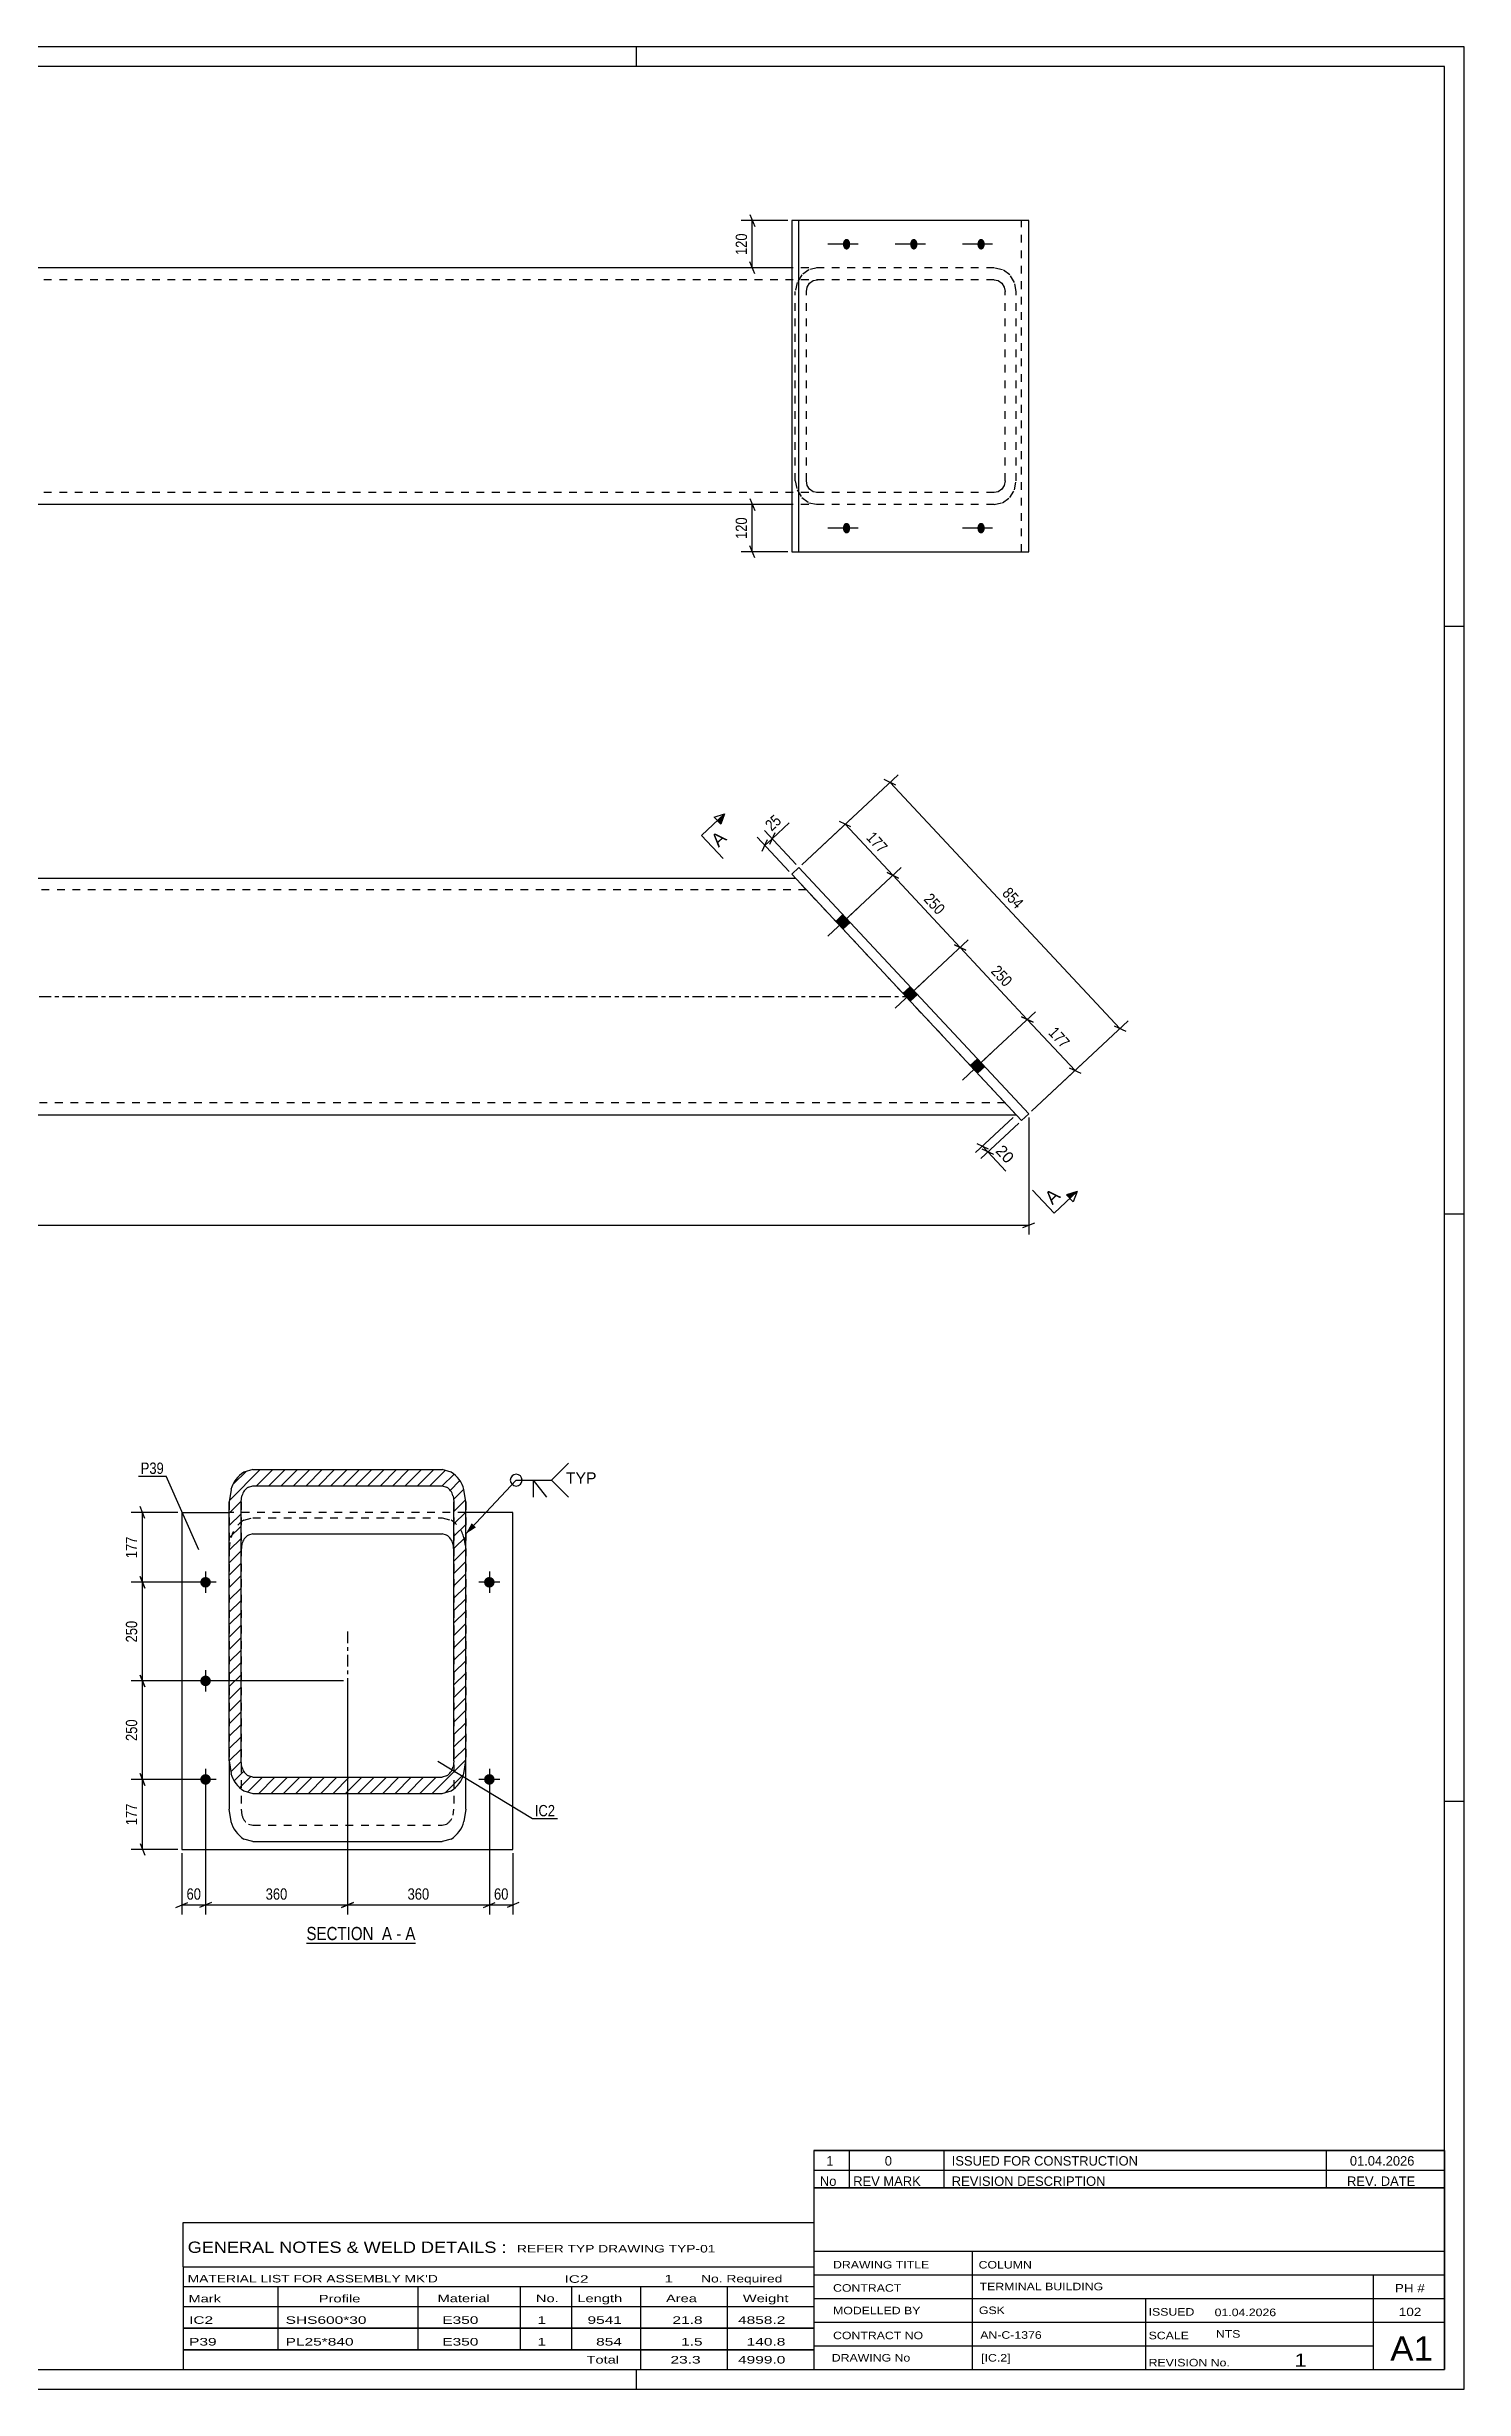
# Model space of a CAD drawing. Header units: millimetres. Extents: x 0 to 841, y 0 to 594.
# Drawn here: x 481 to 841, y 0 to 594 of the extents above; entities that cross this region are included whole.
import ezdxf

# ---------------------------------------------------------------- set-up
doc = ezdxf.new("R2010")
doc.units = ezdxf.units.MM
doc.linetypes.add('DXK_LINE_DOT2', pattern=[3.9198, 1.9599, -1.9599])
doc.linetypes.add('DXK_LINE_DOT3', pattern=[5.9187, 2.979, -0.9799, 0.9799, -0.9799])
doc.styles.add('Arial', font='ARIAL.TTF', dxfattribs={"height": 0.2})
doc.styles.add('Arial Narrow', font='ARIALN.TTF', dxfattribs={"height": 0.2})

# ---------------------------------------------------------------- blocks, each defined once
blk = doc.blocks.new('Unknown-729378264-1131')
at = {"color": 5, "linetype": 'Continuous'}
for p, q in [((841, 594), (0, 594)), ((631, 589), (631, 594)), ((841, 0), (841, 594)), ((836, 589), (5, 589)), ((836, 5), (836, 589)), ((841, 447), (836, 447)), ((841, 298), (836, 298)), ((841, 149), (836, 149)), ((0, 0), (841, 0)), ((5, 5), (836, 5)), ((631, 0), (631, 5))]:
    blk.add_line(p, q, dxfattribs=at)
blk = doc.blocks.new('Unknown-729378264-13 - 1246')
at = {"color": 6, "linetype": 'Continuous'}
blk.add_line((547.28, 113.13), (574.92, 113.13), dxfattribs=at)
at = {"color": 0, "linetype": 'Continuous'}
blk.add_wipeout([(565.38, 113.88), (565.38, 117.38), (547.28, 117.38), (547.28, 113.88)], dxfattribs=at)
blk.add_wipeout([(568.99, 113.88), (568.99, 117.38), (566.43, 117.38), (566.43, 113.88)], dxfattribs=at)
at = {"color": 7, "linetype": 'Continuous', "style": 'Arial Narrow'}
blk.add_text('SECTION ', height=3.34, dxfattribs=at).set_placement((547.28, 113.88))
at = {"color": 0, "linetype": 'Continuous'}
blk.add_wipeout([(571.32, 113.88), (571.32, 117.38), (570.04, 117.38), (570.04, 113.88)], dxfattribs=at)
at = {"color": 7, "linetype": 'Continuous', "style": 'Arial Narrow'}
blk.add_text('A', height=3.34, dxfattribs=at).set_placement((566.43, 113.88))
at = {"color": 0, "linetype": 'Continuous'}
blk.add_wipeout([(574.92, 113.88), (574.92, 117.38), (572.37, 117.38), (572.37, 113.88)], dxfattribs=at)
at = {"color": 7, "linetype": 'Continuous', "style": 'Arial Narrow'}
for s, p in [('-', (570.04, 113.88)), ('A', (572.37, 113.88))]:
    blk.add_text(s, height=3.34, dxfattribs=at).set_placement(p)
blk = doc.blocks.new('Part-729378264-1519 - 1517')
at = {"color": 2, "linetype": 'Continuous'}
for p, q in [((672.23, 385.88), (670.4, 384.18)), ((670.4, 384.18), (728.71, 321.74)), ((730.54, 323.45), (672.23, 385.88)), ((728.71, 321.74), (730.54, 323.45))]:
    blk.add_line(p, q, dxfattribs=at)
blk = doc.blocks.new('Part-729378264-1524 - 1517')
at = {"color": 2, "linetype": 'Continuous'}
for p, q in [((153.19, 383.2), (146.77, 377.2)), ((153.19, 383.2), (414.3, 383.2)), ((414.4, 383.2), (671.31, 383.2)), ((146.77, 377.2), (125.99, 357.8)), ((152.7, 329.2), (125.99, 357.8)), ((152.7, 329.2), (158.3, 323.2)), ((158.3, 323.2), (414.3, 323.2)), ((414.4, 323.2), (727.34, 323.2))]:
    blk.add_line(p, q, dxfattribs=at)
at = {"color": 7, "linetype": 'DXK_LINE_DOT2'}
for p, q in [((153.19, 383.2), (149.23, 379.5)), ((414.3, 380.2), (149.98, 380.2)), ((674.11, 380.2), (414.4, 380.2)), ((727.34, 323.2), (671.31, 383.2)), ((157.88, 323.66), (152.7, 329.2)), ((414.3, 326.2), (155.5, 326.2)), ((724.54, 326.2), (414.4, 326.2))]:
    blk.add_line(p, q, dxfattribs=at)
at = {"color": 7, "linetype": 'DXK_LINE_DOT3'}
for p, q in [((130.29, 353.2), (414.3, 353.2)), ((414.4, 353.2), (699.33, 353.2))]:
    blk.add_line(p, q, dxfattribs=at)
blk = doc.blocks.new('Bolt-729378264-1525 - 1517')
at = {"linetype": 'Continuous'}
for points in [[(685.23, 371.96), (683.39, 373.93), (681.56, 372.23), (683.4, 370.25)], [(702.29, 353.69), (700.45, 355.66), (698.62, 353.96), (700.47, 351.98)], [(719.36, 335.42), (717.51, 337.39), (715.69, 335.68), (717.53, 333.71)]]:
    blk.add_hatch(color=1, dxfattribs=at).paths.add_polyline_path(points)
at = {"color": 1, "linetype": 'Continuous'}
for p, q in [((687.23, 375.68), (679.56, 368.51)), ((683.39, 373.93), (681.56, 372.23)), ((685.23, 371.96), (683.4, 370.25)), ((704.3, 357.41), (696.62, 350.24)), ((700.45, 355.66), (698.62, 353.96)), ((702.29, 353.69), (700.47, 351.98)), ((721.36, 339.13), (713.69, 331.97)), ((717.51, 337.39), (715.69, 335.68)), ((719.36, 335.42), (717.53, 333.71))]:
    blk.add_line(p, q, dxfattribs=at)
blk = doc.blocks.new('Bolt-729378264-1526 - 1517')
at = {"linetype": 'Continuous'}
for points in [[(685.23, 371.96), (683.39, 373.93), (681.56, 372.23), (683.4, 370.25)], [(719.36, 335.42), (717.51, 337.39), (715.69, 335.68), (717.53, 333.71)]]:
    blk.add_hatch(color=1, dxfattribs=at).paths.add_polyline_path(points)
at = {"color": 1, "linetype": 'Continuous'}
for p, q in [((687.23, 375.68), (679.56, 368.51)), ((683.39, 373.93), (681.56, 372.23)), ((685.23, 371.96), (683.4, 370.25)), ((721.36, 339.13), (713.69, 331.97)), ((717.51, 337.39), (715.69, 335.68)), ((719.36, 335.42), (717.53, 333.71))]:
    blk.add_line(p, q, dxfattribs=at)
blk = doc.blocks.new('Bolt-729378264-1770 - 1762')
at = {"linetype": 'Continuous'}
for points in [[(683.39, 543.95), (683.41, 544.23), (683.47, 544.49), (683.56, 544.74), (683.69, 544.95), (683.85, 545.11), (684.03, 545.23), (684.21, 545.29), (684.41, 545.29), (684.59, 545.23), (684.77, 545.11), (684.93, 544.95), (685.06, 544.74), (685.15, 544.49), (685.21, 544.23), (685.23, 543.95), (685.21, 543.66), (685.15, 543.4), (685.06, 543.15), (684.93, 542.94), (684.77, 542.78), (684.59, 542.66), (684.41, 542.6), (684.21, 542.6), (684.03, 542.66), (683.85, 542.78), (683.69, 542.94), (683.56, 543.15), (683.47, 543.4), (683.41, 543.66)], [(700.45, 543.95), (700.47, 544.23), (700.53, 544.49), (700.63, 544.74), (700.76, 544.95), (700.91, 545.11), (701.09, 545.23), (701.28, 545.29), (701.47, 545.29), (701.66, 545.23), (701.83, 545.11), (701.99, 544.95), (702.12, 544.74), (702.21, 544.49), (702.27, 544.23), (702.29, 543.95), (702.27, 543.66), (702.21, 543.4), (702.12, 543.15), (701.99, 542.94), (701.83, 542.78), (701.66, 542.66), (701.47, 542.6), (701.28, 542.6), (701.09, 542.66), (700.91, 542.78), (700.76, 542.94), (700.63, 543.15), (700.53, 543.4), (700.47, 543.66)], [(717.51, 543.95), (717.53, 544.23), (717.59, 544.49), (717.69, 544.74), (717.82, 544.95), (717.98, 545.11), (718.15, 545.23), (718.34, 545.29), (718.53, 545.29), (718.72, 545.23), (718.9, 545.11), (719.05, 544.95), (719.18, 544.74), (719.28, 544.49), (719.34, 544.23), (719.36, 543.95), (719.34, 543.66), (719.28, 543.4), (719.18, 543.15), (719.05, 542.94), (718.9, 542.78), (718.72, 542.66), (718.53, 542.6), (718.34, 542.6), (718.15, 542.66), (717.98, 542.78), (717.82, 542.94), (717.69, 543.15), (717.59, 543.4), (717.53, 543.66)]]:
    blk.add_hatch(color=1, dxfattribs=at).paths.add_polyline_path(points)
at = {"color": 1, "linetype": 'Continuous'}
for p, q in [((687.23, 543.95), (679.56, 543.95)), ((704.3, 543.95), (696.62, 543.95)), ((721.36, 543.95), (713.69, 543.95))]:
    blk.add_line(p, q, dxfattribs=at)
blk = doc.blocks.new('Part-729378264-1764 - 1762')
at = {"color": 2, "linetype": 'Continuous'}
for p, q in [((670.4, 549.95), (670.4, 465.95)), ((730.54, 549.95), (670.4, 549.95)), ((672.23, 465.95), (672.23, 549.95)), ((730.54, 465.95), (730.54, 549.95)), ((670.4, 465.95), (730.54, 465.95))]:
    blk.add_line(p, q, dxfattribs=at)
at = {"color": 7, "linetype": 'DXK_LINE_DOT2'}
blk.add_line((728.71, 465.95), (728.71, 549.95), dxfattribs=at)
blk = doc.blocks.new('Part-729378264-1769 - 1762')
at = {"color": 2, "linetype": 'Continuous'}
for p, q in [((414.3, 537.95), (125.99, 537.95)), ((125.99, 534.95), (125.99, 537.95)), ((146.77, 534.95), (125.99, 534.95)), ((149.23, 537.49), (146.77, 537.95)), ((146.77, 534.95), (148, 534.72)), ((148, 534.72), (149.04, 534.07)), ((151.31, 536.19), (149.23, 537.49)), ((152.71, 534.24), (151.31, 536.19)), ((670.4, 537.95), (414.4, 537.95)), ((149.04, 534.07), (149.74, 533.09)), ((149.74, 533.09), (149.98, 531.95)), ((149.98, 483.95), (149.98, 531.95)), ((153.19, 531.95), (152.71, 534.24)), ((153.19, 483.95), (153.19, 531.95)), ((148, 481.17), (146.77, 480.95)), ((149.04, 481.82), (148, 481.17)), ((149.74, 482.8), (149.04, 481.82)), ((149.98, 483.95), (149.74, 482.8)), ((151.31, 479.7), (152.71, 481.65)), ((152.71, 481.65), (153.19, 483.95)), ((125.99, 477.95), (125.99, 480.95)), ((146.77, 480.95), (125.99, 480.95)), ((414.3, 477.95), (125.99, 477.95)), ((146.77, 477.95), (149.23, 478.4)), ((149.23, 478.4), (151.31, 479.7)), ((670.4, 477.95), (414.4, 477.95))]:
    blk.add_line(p, q, dxfattribs=at)
at = {"color": 7, "linetype": 'DXK_LINE_DOT2'}
for p, q in [((414.3, 534.95), (146.77, 534.95)), ((152.7, 537.95), (154.84, 537.49)), ((153.77, 534.72), (152.7, 534.95)), ((154.68, 534.07), (153.77, 534.72)), ((154.84, 537.49), (156.66, 536.19)), ((156.66, 536.19), (157.88, 534.24)), ((721.74, 534.95), (414.4, 534.95)), ((721.74, 537.95), (670.4, 537.95)), ((672.95, 536.19), (671.74, 534.24)), ((674.77, 537.49), (672.95, 536.19)), ((676.91, 537.95), (674.77, 537.49)), ((674.93, 534.07), (675.84, 534.72)), ((675.84, 534.72), (676.91, 534.95)), ((723.88, 537.49), (721.74, 537.95)), ((721.74, 534.95), (722.81, 534.72)), ((722.81, 534.72), (723.72, 534.07)), ((725.7, 536.19), (723.88, 537.49)), ((726.92, 534.24), (725.7, 536.19)), ((155.29, 533.09), (154.68, 534.07)), ((155.5, 531.95), (155.29, 533.09)), ((155.5, 483.95), (155.5, 531.95)), ((157.88, 534.24), (158.3, 531.95)), ((158.3, 483.95), (158.3, 531.95)), ((671.74, 534.24), (671.31, 531.95)), ((671.31, 483.95), (671.31, 531.95)), ((674.11, 531.95), (674.33, 533.09)), ((674.11, 483.95), (674.11, 531.95)), ((674.33, 533.09), (674.93, 534.07)), ((723.72, 534.07), (724.33, 533.09)), ((724.33, 533.09), (724.54, 531.95)), ((724.54, 483.95), (724.54, 531.95)), ((727.34, 531.95), (726.92, 534.24)), ((727.34, 483.95), (727.34, 531.95)), ((152.7, 480.95), (153.77, 481.17)), ((153.77, 481.17), (154.68, 481.82)), ((154.68, 481.82), (155.29, 482.8)), ((155.29, 482.8), (155.5, 483.95)), ((157.88, 481.65), (156.66, 479.7)), ((158.3, 483.95), (157.88, 481.65)), ((671.31, 483.95), (671.74, 481.65)), ((671.74, 481.65), (672.95, 479.7)), ((674.33, 482.8), (674.11, 483.95)), ((674.93, 481.82), (674.33, 482.8)), ((675.84, 481.17), (674.93, 481.82)), ((676.91, 480.95), (675.84, 481.17)), ((722.81, 481.17), (721.74, 480.95)), ((723.72, 481.82), (722.81, 481.17)), ((724.33, 482.8), (723.72, 481.82)), ((724.54, 483.95), (724.33, 482.8)), ((725.7, 479.7), (726.92, 481.65)), ((726.92, 481.65), (727.34, 483.95)), ((414.3, 480.95), (146.77, 480.95)), ((154.84, 478.4), (152.7, 477.95)), ((156.66, 479.7), (154.84, 478.4)), ((721.74, 480.95), (414.4, 480.95)), ((721.74, 477.95), (670.4, 477.95)), ((672.95, 479.7), (674.77, 478.4)), ((674.77, 478.4), (676.91, 477.95)), ((721.74, 477.95), (723.88, 478.4)), ((723.88, 478.4), (725.7, 479.7))]:
    blk.add_line(p, q, dxfattribs=at)
blk = doc.blocks.new('Bolt-729378264-1771 - 1762')
at = {"linetype": 'Continuous'}
for points in [[(683.39, 471.95), (683.41, 472.23), (683.47, 472.49), (683.56, 472.74), (683.69, 472.95), (683.85, 473.11), (684.03, 473.23), (684.21, 473.29), (684.41, 473.29), (684.59, 473.23), (684.77, 473.11), (684.93, 472.95), (685.06, 472.74), (685.15, 472.49), (685.21, 472.23), (685.23, 471.95), (685.21, 471.66), (685.15, 471.4), (685.06, 471.15), (684.93, 470.94), (684.77, 470.78), (684.59, 470.66), (684.41, 470.6), (684.21, 470.6), (684.03, 470.66), (683.85, 470.78), (683.69, 470.94), (683.56, 471.15), (683.47, 471.4), (683.41, 471.66)], [(717.51, 471.95), (717.53, 472.23), (717.59, 472.49), (717.69, 472.74), (717.82, 472.95), (717.98, 473.11), (718.15, 473.23), (718.34, 473.29), (718.53, 473.29), (718.72, 473.23), (718.9, 473.11), (719.05, 472.95), (719.18, 472.74), (719.28, 472.49), (719.34, 472.23), (719.36, 471.95), (719.34, 471.66), (719.28, 471.4), (719.18, 471.15), (719.05, 470.94), (718.9, 470.78), (718.72, 470.66), (718.53, 470.6), (718.34, 470.6), (718.15, 470.66), (717.98, 470.78), (717.82, 470.94), (717.69, 471.15), (717.59, 471.4), (717.53, 471.66)]]:
    blk.add_hatch(color=1, dxfattribs=at).paths.add_polyline_path(points)
at = {"color": 1, "linetype": 'Continuous'}
for p, q in [((687.23, 471.95), (679.56, 471.95)), ((721.36, 471.95), (713.69, 471.95))]:
    blk.add_line(p, q, dxfattribs=at)
blk = doc.blocks.new('Bolt-729378264-1249 - 1246')
at = {"linetype": 'Continuous'}
for points in [[(595.03, 204.62, -1), (592.33, 204.62, -1)], [(595.03, 154.62, -1), (592.33, 154.62, -1)]]:
    blk.add_hatch(color=1, dxfattribs=at).paths.add_polyline_path(points)
at = {"color": 1, "linetype": 'Continuous'}
for p, q in [((596.38, 204.62), (590.98, 204.62)), ((593.68, 207.32), (593.68, 201.92)), ((596.38, 154.62), (590.98, 154.62)), ((593.68, 157.32), (593.68, 151.92))]:
    blk.add_line(p, q, dxfattribs=at)
blk = doc.blocks.new('Part-729378264-1281 - 1246')
at = {"color": 2, "linetype": 'Continuous'}
for p, q in [((515.68, 222.31), (527.68, 222.31)), ((515.68, 222.31), (515.68, 136.89)), ((599.68, 222.31), (587.68, 222.31)), ((599.68, 136.89), (599.68, 222.31)), ((515.68, 136.89), (599.68, 136.89))]:
    blk.add_line(p, q, dxfattribs=at)
at = {"color": 7, "linetype": 'DXK_LINE_DOT2'}
blk.add_line((587.68, 222.31), (527.68, 222.31), dxfattribs=at)
blk = doc.blocks.new('Part-729378264-1266 - 1246')
at = {"linetype": 'Continuous'}
h = blk.add_hatch(dxfattribs=at)
h.set_pattern_fill('', scale=0.7, style=0, pattern_type=0)
h.set_pattern_definition([(45, (527.6847, 159.3025), (-1.571545, 1.571545), [])])
h.paths.add_polyline_path([(527.68, 224.98), (527.68, 159.3), (528.14, 156.16), (529.44, 153.5), (531.39, 151.72), (533.68, 151.09), (581.68, 151.09), (583.98, 151.72), (585.93, 153.5), (587.23, 156.16), (587.68, 159.3), (587.68, 224.98), (587.23, 228.12), (585.93, 230.78), (583.98, 232.56), (581.68, 233.19), (533.68, 233.19), (531.39, 232.56), (529.44, 230.78), (528.14, 228.12)])
h.paths.add_polyline_path([(531.56, 227.88), (532.54, 228.77), (533.68, 229.08), (581.68, 229.08), (582.83, 228.77), (583.81, 227.88), (584.46, 226.55), (584.68, 224.98), (584.68, 159.3), (584.46, 157.73), (583.81, 156.4), (582.83, 155.51), (581.68, 155.2), (533.68, 155.2), (532.54, 155.51), (531.56, 156.4), (530.91, 157.73), (530.68, 159.3), (530.68, 224.98), (530.91, 226.55)])
at = {"color": 2, "linetype": 'Continuous'}
for p, q in [((533.68, 233.19), (531.39, 232.56)), ((533.68, 233.19), (581.68, 233.19)), ((583.98, 232.56), (581.68, 233.19)), ((528.14, 228.12), (527.68, 224.98)), ((530.68, 224.98), (530.91, 226.55)), ((532.54, 228.77), (533.68, 229.08)), ((533.68, 229.08), (581.68, 229.08)), ((581.68, 229.08), (582.83, 228.77)), ((584.46, 226.55), (584.68, 224.98)), ((587.68, 224.98), (587.23, 228.12)), ((527.68, 159.3), (527.68, 224.98)), ((530.68, 159.3), (530.68, 224.98)), ((584.68, 159.3), (584.68, 224.98)), ((587.68, 159.3), (587.68, 224.98)), ((530.91, 214.34), (530.68, 212.77)), ((533.68, 216.88), (532.54, 216.57)), ((533.68, 216.88), (581.68, 216.88)), ((582.83, 216.57), (581.68, 216.88)), ((584.68, 212.77), (584.46, 214.34)), ((527.68, 159.3), (527.68, 147.1)), ((527.68, 159.3), (528.14, 156.16)), ((530.91, 157.73), (530.68, 159.3)), ((533.68, 155.2), (532.54, 155.51)), ((533.68, 155.2), (581.68, 155.2)), ((582.83, 155.51), (581.68, 155.2)), ((584.68, 159.3), (584.46, 157.73)), ((587.23, 156.16), (587.68, 159.3)), ((587.68, 147.1), (587.68, 159.3)), ((531.39, 151.72), (533.68, 151.09)), ((533.68, 151.09), (581.68, 151.09)), ((581.68, 151.09), (583.98, 151.72)), ((528.14, 143.96), (527.68, 147.1)), ((587.68, 147.1), (587.23, 143.96)), ((533.68, 138.89), (531.39, 139.51)), ((533.68, 138.89), (581.68, 138.89)), ((583.98, 139.51), (581.68, 138.89))]:
    blk.add_line(p, q, dxfattribs=at)
at = {"color": 7, "linetype": 'DXK_LINE_DOT2'}
for p, q in [((527.68, 224.98), (527.68, 159.3)), ((530.68, 224.98), (530.68, 147.1)), ((531.39, 220.36), (533.68, 220.98)), ((533.68, 220.98), (581.68, 220.98)), ((581.68, 220.98), (583.98, 220.36)), ((584.68, 224.98), (584.68, 147.1)), ((587.68, 224.98), (587.68, 159.3)), ((527.68, 212.77), (528.14, 215.92)), ((587.23, 215.92), (587.68, 212.77)), ((530.68, 147.1), (530.91, 145.53)), ((532.54, 143.31), (533.68, 142.99)), ((533.68, 142.99), (581.68, 142.99)), ((581.68, 142.99), (582.83, 143.31)), ((584.46, 145.53), (584.68, 147.1))]:
    blk.add_line(p, q, dxfattribs=at)
at = {"color": 7, "linetype": 'DXK_LINE_DOT3'}
blk.add_line((557.68, 192.14), (557.68, 173.11), dxfattribs=at)
at = {"color": 2, "linetype": 'Continuous'}
for centre, radius, start, end in [((535.39, 226.23), 7.5, 122.30136, 165.37534), ((579.98, 226.23), 7.5, 14.62466, 57.69864), ((534.54, 225.6), 3.75, 122.30136, 165.37534), ((580.83, 225.6), 3.75, 14.62466, 57.69864), ((534.54, 213.4), 3.75, 122.30136, 165.37534), ((580.83, 213.4), 3.75, 14.62466, 57.69864), ((535.39, 158.05), 7.5, 194.62466, 237.69864), ((534.54, 158.68), 3.75, 194.62466, 237.69864), ((580.83, 158.68), 3.75, 302.30136, 345.37534), ((579.98, 158.05), 7.5, 302.30136, 345.37534), ((535.39, 145.85), 7.5, 194.62466, 237.69864), ((579.98, 145.85), 7.5, 302.30136, 345.37534)]:
    blk.add_arc(centre, radius, start, end, dxfattribs=at)
at = {"color": 7, "linetype": 'DXK_LINE_DOT2'}
for centre, radius, start, end in [((535.39, 214.02), 7.5, 122.30136, 165.37534), ((579.98, 214.02), 7.5, 14.62466, 57.69864), ((534.54, 146.47), 3.75, 194.62466, 237.69864), ((580.83, 146.47), 3.75, 302.30136, 345.37534)]:
    blk.add_arc(centre, radius, start, end, dxfattribs=at)
blk = doc.blocks.new('Bolt-729378264-1250 - 1246')
at = {"linetype": 'Continuous'}
for points in [[(523.03, 204.62, -1), (520.33, 204.62, -1)], [(523.03, 179.62, -1), (520.33, 179.62, -1)], [(523.03, 154.62, -1), (520.33, 154.62, -1)]]:
    blk.add_hatch(color=1, dxfattribs=at).paths.add_polyline_path(points)
at = {"color": 1, "linetype": 'Continuous'}
for p, q in [((524.38, 204.62), (518.98, 204.62)), ((521.68, 207.32), (521.68, 201.92)), ((524.38, 179.62), (518.98, 179.62)), ((521.68, 182.32), (521.68, 176.92)), ((524.38, 154.62), (518.98, 154.62)), ((521.68, 157.32), (521.68, 151.92))]:
    blk.add_line(p, q, dxfattribs=at)
blk = doc.blocks.new('StraightDimension-729378264-1635 - 1517')
at = {"color": 7, "linetype": 'Continuous'}
for p, q in [((669.72, 384.91), (661.63, 393.57)), ((662.89, 390.02), (664.26, 392.95)), ((671.55, 386.61), (663.46, 395.27)), ((663.58, 391.49), (665.4, 393.19)), ((666.09, 394.65), (664.72, 391.73))]:
    blk.add_line(p, q, dxfattribs=at)
at = {"color": 0}
blk.add_wipeout([(668.83, 397.41), (665.96, 400.48), (662.41, 397.17), (665.28, 394.1)], dxfattribs=at)
at = {"color": 7, "linetype": 'Continuous'}
blk.add_line((665.4, 393.19), (669.72, 397.22), dxfattribs=at)
blk.add_line((665.4, 393.19), (669.72, 397.22), dxfattribs=at)
at = {"color": 3, "style": 'Arial Narrow'}
blk.add_text('25', height=2.863, rotation=43.04059, dxfattribs=at).set_placement((665.31, 394.95))
blk = doc.blocks.new('StraightDimension-729378264-1623 - 1517')
at = {"color": 7, "linetype": 'Continuous'}
for p, q in [((672.96, 386.57), (697.43, 409.42)), ((696.81, 406.79), (693.89, 408.16)), ((695.35, 407.47), (753.66, 345.04)), ((731.27, 324.13), (755.74, 346.98)), ((752.19, 345.73), (755.12, 344.35))]:
    blk.add_line(p, q, dxfattribs=at)
at = {"color": 0}
blk.add_wipeout([(727.33, 374.33), (730.4, 377.19), (725.84, 382.08), (722.77, 379.21)], dxfattribs=at)
at = {"color": 3, "style": 'Arial Narrow'}
blk.add_text('854', height=2.863, rotation=-46.95962, dxfattribs=at).set_placement((723.62, 379.18))
blk = doc.blocks.new('StraightDimension-729378264-1664 - 1517')
at = {"color": 7, "linetype": 'Continuous'}
for p, q in [((125.99, 356.8), (125.99, 292.8)), ((730.54, 322.45), (730.54, 292.8)), ((127.49, 295.8), (124.49, 294.6)), ((125.99, 295.2), (730.54, 295.2)), ((729.04, 294.6), (732.04, 295.8))]:
    blk.add_line(p, q, dxfattribs=at)
at = {"color": 0}
blk.add_wipeout([(432.52, 295.95), (432.52, 300.15), (424.01, 300.15), (424.01, 295.95)], dxfattribs=at)
at = {"color": 3, "style": 'Arial Narrow'}
blk.add_text('9573', height=2.863, dxfattribs=at).set_placement((424.61, 296.55))
blk = doc.blocks.new('StraightDimension-729378264-1710 - 1517')
at = {"color": 7, "linetype": 'Continuous'}
for p, q in [((672.96, 386.57), (686.05, 398.79)), ((685.43, 396.16), (682.5, 397.53)), ((683.96, 396.84), (696.05, 383.91)), ((685.04, 373.63), (698.13, 385.85)), ((694.58, 384.59), (697.51, 383.22))]:
    blk.add_line(p, q, dxfattribs=at)
at = {"color": 0}
blk.add_wipeout([(692.83, 388.44), (695.9, 391.31), (691.34, 396.2), (688.27, 393.33)], dxfattribs=at)
at = {"color": 3, "style": 'Arial Narrow'}
blk.add_text('177', height=2.863, rotation=-46.95962, dxfattribs=at).set_placement((689.12, 393.3))
blk = doc.blocks.new('StraightDimension-729378264-1684 - 1517')
at = {"color": 7, "linetype": 'Continuous'}
for p, q in [((702.11, 355.35), (715.2, 367.57)), ((714.58, 364.94), (711.66, 366.31)), ((713.12, 365.62), (730.17, 347.36)), ((719.17, 337.09), (732.25, 349.31)), ((728.71, 348.05), (731.63, 346.68))]:
    blk.add_line(p, q, dxfattribs=at)
at = {"color": 0}
blk.add_wipeout([(724.47, 354.56), (727.54, 357.43), (722.98, 362.31), (719.91, 359.45)], dxfattribs=at)
at = {"color": 3, "style": 'Arial Narrow'}
blk.add_text('250', height=2.863, rotation=-46.95962, dxfattribs=at).set_placement((720.76, 359.42))
blk = doc.blocks.new('StraightDimension-729378264-1697 - 1517')
at = {"color": 7, "linetype": 'Continuous'}
for p, q in [((719.17, 337.09), (732.25, 349.31)), ((731.63, 346.68), (728.71, 348.05)), ((730.17, 347.36), (742.27, 334.41)), ((731.27, 324.13), (744.35, 336.35)), ((740.81, 335.09), (743.73, 333.72))]:
    blk.add_line(p, q, dxfattribs=at)
at = {"color": 0}
blk.add_wipeout([(739.05, 338.95), (742.12, 341.82), (737.56, 346.71), (734.49, 343.84)], dxfattribs=at)
at = {"color": 3, "style": 'Arial Narrow'}
blk.add_text('177', height=2.863, rotation=-46.95962, dxfattribs=at).set_placement((735.34, 343.81))
blk = doc.blocks.new('StraightDimension-729378264-1723 - 1517')
at = {"color": 7, "linetype": 'Continuous'}
for p, q in [((685.04, 373.63), (698.13, 385.85)), ((697.51, 383.22), (694.58, 384.59)), ((696.05, 383.91), (713.12, 365.62)), ((702.11, 355.35), (715.2, 367.57)), ((711.66, 366.31), (714.58, 364.94))]:
    blk.add_line(p, q, dxfattribs=at)
at = {"color": 0}
blk.add_wipeout([(707.41, 372.83), (710.48, 375.7), (705.92, 380.59), (702.85, 377.72)], dxfattribs=at)
at = {"color": 3, "style": 'Arial Narrow'}
blk.add_text('250', height=2.863, rotation=-46.95962, dxfattribs=at).set_placement((703.7, 377.69))
blk = doc.blocks.new('StraightDimension-729378264-3321 - 1517')
at = {"color": 7, "linetype": 'Continuous'}
for p, q in [((726.61, 322.52), (717.05, 313.59)), ((727.98, 321.06), (718.41, 312.13)), ((717.34, 315.91), (720.26, 314.54)), ((718.8, 315.22), (720.16, 313.76)), ((721.63, 313.08), (718.7, 314.45))]:
    blk.add_line(p, q, dxfattribs=at)
at = {"color": 0}
blk.add_wipeout([(724.93, 309.76), (728, 312.63), (724.14, 316.76), (721.07, 313.89)], dxfattribs=at)
at = {"color": 7, "linetype": 'Continuous'}
blk.add_line((720.16, 313.76), (724.74, 308.87), dxfattribs=at)
blk.add_line((720.16, 313.76), (724.74, 308.87), dxfattribs=at)
at = {"color": 3, "style": 'Arial'}
blk.add_text('20', height=2.865, rotation=-46.95962, dxfattribs=at).set_placement((721.92, 313.86))
blk = doc.blocks.new('StraightDimension-729378264-3132 - 1762')
at = {"color": 7, "linetype": 'Continuous'}
for p, q in [((669.4, 549.95), (657.55, 549.95)), ((659.8, 551.45), (661, 548.45)), ((660.4, 537.95), (660.4, 549.95)), ((669.4, 537.95), (657.55, 537.95)), ((661, 536.45), (659.8, 539.45))]:
    blk.add_line(p, q, dxfattribs=at)
at = {"color": 0}
blk.add_wipeout([(659.65, 547.29), (655.45, 547.29), (655.45, 540.6), (659.65, 540.6)], dxfattribs=at)
at = {"color": 3, "style": 'Arial Narrow'}
blk.add_text('120', height=2.863, rotation=90.00021, dxfattribs=at).set_placement((659.05, 541.2))
blk = doc.blocks.new('StraightDimension-729378264-3137 - 1762')
at = {"color": 7, "linetype": 'Continuous'}
for p, q in [((669.4, 477.95), (657.55, 477.95)), ((659.8, 479.45), (661, 476.45)), ((660.4, 465.95), (660.4, 477.95)), ((669.4, 465.95), (657.55, 465.95)), ((661, 464.45), (659.8, 467.45))]:
    blk.add_line(p, q, dxfattribs=at)
at = {"color": 0}
blk.add_wipeout([(659.65, 475.29), (655.45, 475.29), (655.45, 468.6), (659.65, 468.6)], dxfattribs=at)
at = {"color": 3, "style": 'Arial Narrow'}
blk.add_text('120', height=2.863, rotation=90.00021, dxfattribs=at).set_placement((659.05, 469.2))
blk = doc.blocks.new('StraightDimension-729378264-1421 - 1246')
at = {"color": 7, "linetype": 'Continuous'}
for p, q in [((514.68, 222.31), (502.83, 222.31)), ((506.28, 220.81), (505.08, 223.81)), ((505.68, 204.62), (505.68, 222.31)), ((520.68, 204.62), (502.83, 204.62)), ((505.08, 206.12), (506.28, 203.12))]:
    blk.add_line(p, q, dxfattribs=at)
at = {"color": 0}
blk.add_wipeout([(504.93, 216.81), (500.73, 216.81), (500.73, 210.12), (504.93, 210.12)], dxfattribs=at)
at = {"color": 3, "style": 'Arial Narrow'}
blk.add_text('177', height=2.863, rotation=90.00021, dxfattribs=at).set_placement((504.33, 210.72))
blk = doc.blocks.new('StraightDimension-729378264-1357 - 1246')
at = {"color": 7, "linetype": 'Continuous'}
for p, q in [((557.68, 178.6), (557.68, 120.38)), ((521.68, 153.62), (521.68, 120.38)), ((523.18, 123.38), (520.18, 122.18)), ((521.68, 122.78), (557.68, 122.78)), ((556.18, 122.18), (559.18, 123.38))]:
    blk.add_line(p, q, dxfattribs=at)
at = {"color": 0}
blk.add_wipeout([(543.03, 123.53), (543.03, 127.73), (536.34, 127.73), (536.34, 123.53)], dxfattribs=at)
at = {"color": 3, "style": 'Arial Narrow'}
blk.add_text('360', height=2.863, dxfattribs=at).set_placement((536.94, 124.13))
blk = doc.blocks.new('StraightDimension-729378264-1381 - 1246')
at = {"color": 7, "linetype": 'Continuous'}
for p, q in [((593.68, 153.62), (593.68, 120.38)), ((599.68, 135.89), (599.68, 120.38)), ((592.18, 122.18), (595.18, 123.38)), ((593.68, 122.78), (599.68, 122.78)), ((601.18, 123.38), (598.18, 122.18))]:
    blk.add_line(p, q, dxfattribs=at)
at = {"color": 0}
blk.add_wipeout([(599.11, 123.53), (599.11, 127.73), (594.26, 127.73), (594.26, 123.53)], dxfattribs=at)
at = {"color": 3, "style": 'Arial Narrow'}
blk.add_text('60', height=2.863, dxfattribs=at).set_placement((594.86, 124.13))
blk = doc.blocks.new('StraightDimension-729378264-1394 - 1246')
at = {"color": 7, "linetype": 'Continuous'}
for p, q in [((521.68, 153.62), (521.68, 120.38)), ((515.68, 135.89), (515.68, 120.38)), ((514.18, 122.18), (517.18, 123.38)), ((515.68, 122.78), (521.68, 122.78)), ((523.18, 123.38), (520.18, 122.18))]:
    blk.add_line(p, q, dxfattribs=at)
at = {"color": 0}
blk.add_wipeout([(521.11, 123.53), (521.11, 127.73), (516.26, 127.73), (516.26, 123.53)], dxfattribs=at)
at = {"color": 3, "style": 'Arial Narrow'}
blk.add_text('60', height=2.863, dxfattribs=at).set_placement((516.86, 124.13))
blk = doc.blocks.new('StraightDimension-729378264-1407 - 1246')
at = {"color": 7, "linetype": 'Continuous'}
for p, q in [((557.68, 178.6), (557.68, 120.38)), ((593.68, 153.62), (593.68, 120.38)), ((559.18, 123.38), (556.18, 122.18)), ((557.68, 122.78), (593.68, 122.78)), ((592.18, 122.18), (595.18, 123.38))]:
    blk.add_line(p, q, dxfattribs=at)
at = {"color": 0}
blk.add_wipeout([(579.03, 123.53), (579.03, 127.73), (572.34, 127.73), (572.34, 123.53)], dxfattribs=at)
at = {"color": 3, "style": 'Arial Narrow'}
blk.add_text('360', height=2.863, dxfattribs=at).set_placement((572.94, 124.13))
blk = doc.blocks.new('StraightDimension-729378264-1437 - 1246')
at = {"color": 7, "linetype": 'Continuous'}
for p, q in [((556.68, 179.6), (502.83, 179.6)), ((506.28, 178.1), (505.08, 181.1)), ((505.68, 154.62), (505.68, 179.6)), ((520.68, 154.62), (502.83, 154.62)), ((505.08, 156.12), (506.28, 153.12))]:
    blk.add_line(p, q, dxfattribs=at)
at = {"color": 0}
blk.add_wipeout([(504.93, 170.45), (500.73, 170.45), (500.73, 163.77), (504.93, 163.77)], dxfattribs=at)
at = {"color": 3, "style": 'Arial Narrow'}
blk.add_text('250', height=2.863, rotation=90.00021, dxfattribs=at).set_placement((504.33, 164.37))
blk = doc.blocks.new('StraightDimension-729378264-1453 - 1246')
at = {"color": 7, "linetype": 'Continuous'}
for p, q in [((520.68, 154.62), (502.83, 154.62)), ((506.28, 153.12), (505.08, 156.12)), ((505.68, 136.89), (505.68, 154.62)), ((514.68, 136.89), (502.83, 136.89)), ((505.08, 138.39), (506.28, 135.39))]:
    blk.add_line(p, q, dxfattribs=at)
at = {"color": 0}
blk.add_wipeout([(504.93, 149.09), (500.73, 149.09), (500.73, 142.41), (504.93, 142.41)], dxfattribs=at)
at = {"color": 3, "style": 'Arial Narrow'}
blk.add_text('177', height=2.863, rotation=90.00021, dxfattribs=at).set_placement((504.33, 143.01))
blk = doc.blocks.new('StraightDimension-729378264-1469 - 1246')
at = {"color": 7, "linetype": 'Continuous'}
for p, q in [((520.68, 204.62), (502.83, 204.62)), ((506.28, 203.12), (505.08, 206.12)), ((505.68, 179.6), (505.68, 204.62)), ((556.68, 179.6), (502.83, 179.6)), ((505.08, 181.1), (506.28, 178.1))]:
    blk.add_line(p, q, dxfattribs=at)
at = {"color": 0}
blk.add_wipeout([(504.93, 195.45), (500.73, 195.45), (500.73, 188.77), (504.93, 188.77)], dxfattribs=at)
at = {"color": 3, "style": 'Arial Narrow'}
blk.add_text('250', height=2.863, rotation=90.00021, dxfattribs=at).set_placement((504.33, 189.37))
blk = doc.blocks.new('Unknown-729378264-4052')
at = {"color": 7, "linetype": 'Continuous'}
for p, q in [((676, 51.05), (676, 5)), ((676, 51.05), (836, 51.05)), ((836, 51), (836, 5)), ((676, 35), (836, 35)), ((716.14, 35), (716.14, 5)), ((676, 29), (836, 29)), ((818, 5.05), (818, 29.05)), ((676, 23), (836, 23)), ((760.14, 23), (760.14, 5)), ((676, 17), (836, 17)), ((676, 11), (818, 11)), ((676, 5), (836, 5))]:
    blk.add_line(p, q, dxfattribs=at)
at = {"color": 7, "style": 'Arial Narrow'}
for s, height, width, p in [('DRAWING TITLE', 1.9089, 1.425378, (680.88, 30.61)), ('COLUMN', 1.909, 1.425378, (717.81, 30.59)), ('CONTRACT', 1.909, 1.425378, (680.88, 24.71)), ('TERMINAL BUILDING', 1.9089, 1.425378, (718.06, 25.07)), ('MODELLED BY', 1.9089, 1.425378, (680.88, 18.98)), ('GSK', 1.909, 1.425378, (717.88, 19.04)), ('ISSUED', 1.909, 1.425378, (760.94, 18.64)), ('01.04.2026', 1.909, 1.425378, (777.69, 18.52)), ('CONTRACT NO', 1.9089, 1.425378, (680.88, 12.66)), ('AN-C-1376', 1.909, 1.425378, (718.23, 12.78)), ('SCALE', 1.909, 1.425378, (760.94, 12.65)), ('A1', 6.204, 1.25, (822.24, 7.2)), ('DRAWING No', 1.909, 1.425378, (680.56, 7)), ('[IC.2]', 1.909, 1.425378, (718.46, 6.99)), ('REVISION No.', 1.9089, 1.425378, (760.94, 5.77)), ('1', 3.34, 1.5, (797.91, 5.68))]:
    blk.add_text(s, height=height, dxfattribs=dict(at, width=width)).set_placement(p)
at = {"color": 7, "linetype": 'Continuous', "style": 'Arial Narrow'}
for s, height, width, p in [('PH #', 2.1, 1.42538, (823.4, 24.55)), ('102', 2.1, 1.42538, (824.41, 18.55)), ('NTS', 1.909, 1.425378, (778, 13.05))]:
    blk.add_text(s, height=height, dxfattribs=dict(at, width=width)).set_placement(p)
blk = doc.blocks.new('Unknown-729378264-4053')
at = {"color": 7, "linetype": 'Continuous'}
for p, q in [((516, 42.25), (676, 42.25)), ((516, 31), (516, 42.25)), ((676, 42.25), (676, 31)), ((516, 31), (676, 31)), ((516, 31), (516, 26)), ((676, 31), (676, 26)), ((516, 26), (676, 26)), ((516, 26), (516, 21)), ((540, 26), (540, 21)), ((575.5, 26), (575.5, 21)), ((601.5, 26), (601.5, 21)), ((614.5, 26), (614.5, 21)), ((632, 26), (632, 21)), ((654, 26), (654, 21)), ((676, 26), (676, 21)), ((516, 21), (676, 21)), ((516, 20.95), (516, 15.55)), ((516, 20.95), (676, 20.95)), ((540, 21), (540, 15.5)), ((575.5, 21), (575.5, 15.5)), ((601.5, 21), (601.5, 15.5)), ((614.5, 21), (614.5, 15.5)), ((632, 21), (632, 15.5)), ((654, 21), (654, 15.5)), ((676, 20.95), (676, 15.55)), ((516, 15.55), (676, 15.55)), ((516, 15.45), (516, 10.05)), ((516, 15.45), (676, 15.45)), ((540, 15.5), (540, 10)), ((575.5, 15.5), (575.5, 10)), ((601.5, 15.5), (601.5, 10)), ((614.5, 15.5), (614.5, 10)), ((632, 15.5), (632, 10)), ((654, 15.5), (654, 10)), ((676, 15.45), (676, 10.05)), ((516, 10.05), (676, 10.05)), ((516, 10), (676, 10)), ((516, 10), (516, 5)), ((632, 10), (632, 5)), ((654, 10), (654, 5)), ((676, 10), (676, 5)), ((516, 5), (676, 5))]:
    blk.add_line(p, q, dxfattribs=at)
at = {"color": 7, "style": 'Arial Narrow'}
for s, height, width, p in [('GENERAL NOTES & WELD DETAILS :', 2.8633, 1.4, (517.15, 34.56)), ('REFER TYP DRAWING TYP-01', 1.9089, 1.6, (600.7, 34.66)), ("MATERIAL LIST FOR ASSEMBLY MK'D", 1.9089, 1.6, (517.15, 27.06)), ('Mark', 1.909, 1.7, (517.34, 22)), ('Profile', 1.909, 1.7, (550.41, 22)), ('Material', 1.909, 1.7, (580.54, 22.06)), ('No.', 1.909, 1.7, (605.5, 22.06)), ('IC2', 1.909, 1.794707, (612.74, 26.97)), ('Length', 1.909, 1.7, (616, 22.06)), ('1', 1.91, 1.794707, (638.08, 27.06)), ('Area', 1.909, 1.7, (638.5, 22.06)), ('No. Required', 1.9089, 1.6, (647.41, 27.06)), ('Weight', 1.909, 1.7, (658, 22.06))]:
    blk.add_text(s, height=height, dxfattribs=dict(at, width=width)).set_placement(p)
at = {"color": 7, "linetype": 'Continuous', "style": 'Arial Narrow'}
for s, height, width, p in [('IC2', 1.909, 1.794707, (517.5, 16.56)), ('SHS600*30', 1.909, 1.794707, (542, 16.56)), ('E350', 1.909, 1.794707, (581.74, 16.56)), ('1', 1.91, 1.794707, (605.86, 16.56)), ('9541', 1.909, 1.794707, (618.58, 16.56)), ('21.8', 1.909, 1.794707, (640.13, 16.56)), ('4858.2', 1.909, 1.794707, (656.77, 16.56)), ('P39', 1.909, 1.794707, (517.5, 11.06)), ('PL25*840', 1.909, 1.794707, (542, 11.06)), ('E350', 1.909, 1.794707, (581.74, 11.06)), ('1', 1.91, 1.794707, (605.86, 11.06)), ('854', 1.909, 1.794707, (620.77, 11.06)), ('1.5', 1.909, 1.794707, (642.32, 11.06)), ('140.8', 1.909, 1.794707, (658.96, 11.06)), ('Total', 1.909, 1.7, (618.33, 6.5)), ('23.3', 1.909, 1.794707, (639.64, 6.5)), ('4999.0', 1.909, 1.794707, (656.77, 6.5))]:
    blk.add_text(s, height=height, dxfattribs=dict(at, width=width)).set_placement(p)
blk = doc.blocks.new('Unknown-729378264-4055')
at = {"color": 7, "linetype": 'Continuous'}
for p, q in [((676, 60.55), (836, 60.55)), ((836, 60.55), (676, 60.55)), ((676, 60.55), (676, 55.55)), ((685, 60.55), (685, 55.55)), ((709, 60.55), (709, 55.55)), ((806, 60.55), (806, 55.55)), ((836, 60.55), (836, 55.55)), ((676, 55.55), (836, 55.55)), ((676, 55.55), (676, 51.05)), ((676, 55.55), (836, 55.55)), ((685, 55.55), (685, 51.05)), ((709, 55.55), (709, 51.05)), ((806, 55.55), (806, 51.05)), ((836, 55.55), (836, 51.05)), ((836, 51.05), (676, 51.05))]:
    blk.add_line(p, q, dxfattribs=at)
at = {"color": 7, "linetype": 'Continuous', "style": 'Arial Narrow'}
for s, height, width, p in [('No', 2.386, 1.2, (677.54, 51.55)), ('1', 2.39, 1.196471, (679.16, 56.7)), ('REV MARK', 2.386, 1.2, (686, 51.55)), ('0', 2.39, 1.196471, (694, 56.7)), ('REVISION DESCRIPTION', 2.3861, 1.2, (711, 51.55)), ('ISSUED FOR CONSTRUCTION', 2.3861, 1.196471, (711, 56.7)), ('REV. DATE', 2.386, 1.2, (811.28, 51.55)), ('01.04.2026', 2.386, 1.196471, (812, 56.7))]:
    blk.add_text(s, height=height, dxfattribs=dict(at, width=width)).set_placement(p)
blk = doc.blocks.new('SectionMark-729378264-1757 - 1517')
at = {"color": 6, "linetype": 'Continuous'}
for p, q in [((650.69, 398.69), (653.37, 399.49)), ((742.81, 303.71), (741.84, 301.09))]:
    blk.add_line(p, q, dxfattribs=at)
at = {"color": 0, "linetype": 'Continuous'}
for points in [[(654.11, 392.99), (651.72, 395.55), (649.45, 393.43), (651.84, 390.87)], [(738.78, 302.33), (736.39, 304.89), (734.12, 302.76), (736.5, 300.21)]]:
    blk.add_wipeout(points, dxfattribs=at)
at = {"linetype": 'Continuous'}
for points in [[(652.39, 396.87), (651.54, 397.78), (653.37, 399.49)], [(740.99, 302), (740.13, 302.91), (742.81, 303.71)]]:
    blk.add_hatch(color=6, dxfattribs=at).paths.add_polyline_path(points)
at = {"color": 6, "linetype": 'Continuous'}
for p, q in [((647.52, 394.03), (653.37, 399.49)), ((652.39, 396.87), (650.69, 398.69)), ((653.37, 399.49), (652.39, 396.87)), ((647.52, 394.03), (652.98, 388.18)), ((736.97, 298.25), (731.51, 304.09)), ((736.97, 298.25), (742.81, 303.71)), ((742.81, 303.71), (740.13, 302.91)), ((740.13, 302.91), (741.84, 301.09))]:
    blk.add_line(p, q, dxfattribs=at)
at = {"color": 3, "linetype": 'Continuous', "style": 'Arial'}
for p in [(651.84, 390.87), (736.5, 300.21)]:
    blk.add_text('A', height=3.34, rotation=43.04059, dxfattribs=at).set_placement(p)
blk = doc.blocks.new('Mark-729378264-1277 - 1246')
at = {"color": 0}
blk.add_wipeout([(511.09, 232.11), (511.09, 235.11), (505.24, 235.11), (505.24, 232.11)], dxfattribs=at)
blk.add_wipeout([(511.09, 232.11), (511.09, 235.11), (505.24, 235.11), (505.24, 232.11)], dxfattribs=at)
at = {"color": 30, "linetype": 'Continuous'}
for p in [(504.64, 231.51), (519.96, 212.83)]:
    blk.add_line(p, (511.69, 231.51), dxfattribs=at)
at = {"color": 3, "style": 'Arial Narrow'}
blk.add_text('P39', height=2.863, dxfattribs=at).set_placement((505.24, 232.11))
blk = doc.blocks.new('Mark-729378264-1261 - 1246')
at = {"color": 0}
blk.add_wipeout([(610.34, 145.28), (610.34, 148.28), (605.23, 148.28), (605.23, 145.28)], dxfattribs=at)
blk.add_wipeout([(610.34, 145.28), (610.34, 148.28), (605.23, 148.28), (605.23, 145.28)], dxfattribs=at)
at = {"color": 30, "linetype": 'Continuous'}
for p, q in [((580.62, 159.27), (604.63, 144.68)), ((604.63, 144.68), (610.94, 144.68))]:
    blk.add_line(p, q, dxfattribs=at)
at = {"color": 3, "style": 'Arial Narrow'}
blk.add_text('IC2', height=2.863, dxfattribs=at).set_placement((605.23, 145.28))
blk = doc.blocks.new('WeldMark-729378264-1485 - 1246')
at = {"linetype": 'Continuous'}
blk.add_hatch(color=30, dxfattribs=at).paths.add_polyline_path([(590.28, 218.55), (587.68, 216.88), (589.19, 219.58)])
at = {"color": 30, "linetype": 'Continuous'}
for p, q in [((587.68, 216.88), (600.49, 230.52)), ((600.49, 230.52), (609.49, 230.52))]:
    blk.add_line(p, q, dxfattribs=at)
at = {"color": 3, "linetype": 'Continuous'}
for q in [(608.2, 226.23), (604.77, 226.23)]:
    blk.add_line((604.77, 230.52), q, dxfattribs=at)
for start, end in [(90, 270), (270, 90)]:
    blk.add_arc((600.49, 230.52), 1.5, start, end, dxfattribs=at)
at = {"color": 0, "linetype": 'Continuous'}
blk.add_wipeout([(620.86, 229.62), (620.86, 232.62), (613.09, 232.62), (613.09, 229.62)], dxfattribs=at)
blk.add_wipeout([(620.86, 229.62), (620.86, 232.62), (613.09, 232.62), (613.09, 229.62)], dxfattribs=at)
at = {"color": 3, "linetype": 'Continuous'}
for q in [(613.77, 234.8), (613.77, 226.23)]:
    blk.add_line((609.49, 230.52), q, dxfattribs=at)
at = {"color": 3, "linetype": 'Continuous', "style": 'Arial'}
blk.add_text('TYP', height=2.865, dxfattribs=at).set_placement((613.09, 229.62))

msp = doc.modelspace()

# ---------------------------------------------------------------- block references
for name in ['Unknown-729378264-1131', 'Part-729378264-1764 - 1762', 'Bolt-729378264-1770 - 1762', 'Part-729378264-1769 - 1762', 'Bolt-729378264-1771 - 1762', 'Part-729378264-1524 - 1517', 'Part-729378264-1519 - 1517', 'Bolt-729378264-1525 - 1517', 'Bolt-729378264-1526 - 1517', 'Part-729378264-1266 - 1246', 'Part-729378264-1281 - 1246', 'Bolt-729378264-1250 - 1246', 'Bolt-729378264-1249 - 1246', 'Unknown-729378264-4055', 'Unknown-729378264-4052', 'Unknown-729378264-4053']:
    msp.add_blockref(name, (0, 0))

# ---------------------------------------------------------------- next in the draw order: block references
for name in ['StraightDimension-729378264-3132 - 1762', 'StraightDimension-729378264-3137 - 1762', 'StraightDimension-729378264-1635 - 1517', 'WeldMark-729378264-1485 - 1246', 'StraightDimension-729378264-1421 - 1246', 'StraightDimension-729378264-1357 - 1246', 'StraightDimension-729378264-1381 - 1246', 'Unknown-729378264-13 - 1246']:
    msp.add_blockref(name, (0, 0))

# ---------------------------------------------------------------- next in the draw order: block references
for name in ['StraightDimension-729378264-1623 - 1517', 'Mark-729378264-1277 - 1246', 'StraightDimension-729378264-1407 - 1246', 'StraightDimension-729378264-1394 - 1246']:
    msp.add_blockref(name, (0, 0))

# ---------------------------------------------------------------- next in the draw order: block references
for name in ['StraightDimension-729378264-1710 - 1517', 'StraightDimension-729378264-1664 - 1517', 'StraightDimension-729378264-1437 - 1246', 'Mark-729378264-1261 - 1246']:
    msp.add_blockref(name, (0, 0))

# ---------------------------------------------------------------- next in the draw order: block references
for name in ['StraightDimension-729378264-1684 - 1517', 'StraightDimension-729378264-1469 - 1246', 'StraightDimension-729378264-1453 - 1246']:
    msp.add_blockref(name, (0, 0))

# ---------------------------------------------------------------- next in the draw order: block references
for name in ['StraightDimension-729378264-1723 - 1517', 'StraightDimension-729378264-1697 - 1517']:
    msp.add_blockref(name, (0, 0))

# ---------------------------------------------------------------- next in the draw order: block references
msp.add_blockref('StraightDimension-729378264-3321 - 1517', (0, 0))

# ---------------------------------------------------------------- next in the draw order: block references
msp.add_blockref('SectionMark-729378264-1757 - 1517', (0, 0))

doc.saveas('drawing.dxf')
